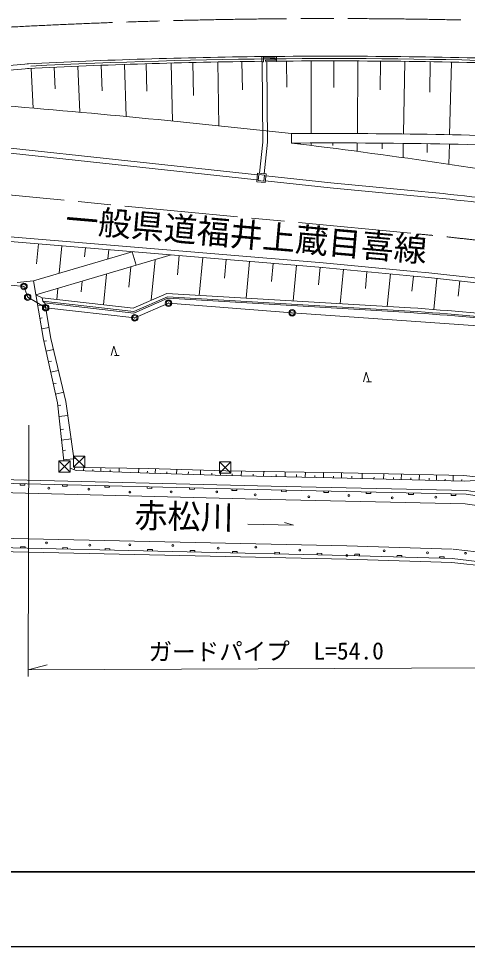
# Model space of a CAD drawing. Units: millimetres, scale not verified. Extents: x 40000 to 1780024, y 20000 to 394439.
# Drawn here: x 1210192 to 1257848, y 219439 to 317942 of the extents above; entities that cross this region are included whole.
import ezdxf
from ezdxf.enums import TextEntityAlignment as Align

# ---------------------------------------------------------------- set-up
doc = ezdxf.new("R2010")
doc.units = ezdxf.units.MM
doc.header["$LTSCALE"] = 1000
doc.header["$PDMODE"] = 32
doc.header["$PDSIZE"] = 500
doc.linetypes.add('CHAIN', pattern=[18.5, 12, -1.5, 3.5, -1.5])
for name, color, linetype, lineweight in [('M-BGD', 7, 'Continuous', 13), ('M-BMK', 2, 'CHAIN', 13), ('M-BMK-ROW', 30, 'Continuous', 13), ('M-STR-HTXT', 7, 'Continuous', 13), ('M-TTL', 1, 'Continuous', 35), ('M-TTL-BAND', 7, 'Continuous', 25)]:
    doc.layers.add(name, color=color, linetype=linetype, lineweight=lineweight)
doc.styles.add('ＭＳ ゴシック', font='')
doc.styles.get('ＭＳ ゴシック').set_extended_font_data('MS Gothic')

msp = doc.modelspace()

# ---------------------------------------------------------------- linework, layer by layer
at = {"layer": 'M-BGD'}
for p, q in [((1228697, 313279), (1228778, 309777)), ((1231461, 306561), (1231348, 313335)), ((1233908, 313378), (1233953, 310368)), ((1236032, 313906), (1236182, 313908)), ((1236037, 313356), (1236032, 313906)), ((1236037, 313356), (1236187, 313358)), ((1236129, 304824), (1236057, 313357)), ((1236182, 313908), (1237572, 313922)), ((1236187, 313358), (1236182, 313908)), ((1236183, 313758), (1237423, 313770)), ((1236426, 313510), (1237576, 313522)), ((1236427, 313360), (1236426, 313510)), ((1236427, 313360), (1237577, 313372)), ((1236629, 304799), (1236557, 313362)), ((1237426, 313520), (1237423, 313770)), ((1237576, 313522), (1237572, 313922)), ((1237577, 313372), (1237576, 313522)), ((1238640, 313430), (1238660, 310664)), ((1241267, 305734), (1241266, 313444)), ((1243664, 313448), (1243663, 310615)), ((1246162, 305731), (1246226, 313441)), ((1248617, 313426), (1248592, 310368)), ((1251057, 305690), (1251186, 313399)), ((1253895, 313360), (1253841, 310122)), ((1255953, 305611), (1256145, 313319)), ((1211523, 312651), (1211735, 308431)), ((1213968, 312769), (1214074, 310492)), ((1216478, 312880), (1216681, 307999)), ((1218978, 312981), (1219082, 310276)), ((1221433, 313070), (1221618, 307543)), ((1223731, 313145), (1223822, 310222)), ((1226544, 307064), (1226390, 313222)), ((1239165, 305724), (1239172, 304724)), ((1203243, 304826), (1235552, 301340)), ((1235772, 301517), (1236129, 304824)), ((1236269, 301463), (1236631, 304814)), ((1241267, 304734), (1241267, 304467)), ((1243540, 304738), (1243540, 304459)), ((1246154, 304731), (1246146, 303842)), ((1248799, 304714), (1248793, 304100)), ((1251041, 304690), (1251016, 303179)), ((1253573, 304654), (1253558, 303737)), ((1255928, 304611), (1255874, 302480)), ((1203194, 304308), (1235496, 300823)), ((1235474, 300624), (1235573, 301538)), ((1235573, 301538), (1236468, 301442)), ((1236369, 300527), (1236468, 301442)), ((1235474, 300624), (1236369, 300527)), ((1235640, 300757), (1235706, 301373)), ((1235640, 300757), (1236236, 300692)), ((1235706, 301373), (1236303, 301309)), ((1236236, 300692), (1236303, 301309)), ((1236391, 300726), (1243281, 299982)), ((1236446, 301243), (1243337, 300499)), ((1252964, 299582), (1243330, 300500)), ((1252914, 299065), (1243281, 299982)), ((1242481, 291520), (1202620, 294816)), ((1242522, 292019), (1202661, 295315)), ((1212099, 291892), (1212301, 294016)), ((1214516, 290902), (1214793, 293810)), ((1217192, 292634), (1217285, 293604)), ((1211774, 290092), (1222268, 293192)), ((1212027, 288603), (1226406, 292849)), ((1219684, 292428), (1219777, 293398)), ((1222693, 291753), (1222268, 293192)), ((1227057, 290740), (1227252, 292780)), ((1229360, 288554), (1229743, 292573)), ((1221909, 289423), (1222115, 291582)), ((1224288, 288032), (1224699, 292345)), ((1232046, 290388), (1232235, 292367)), ((1234355, 288261), (1234727, 292161)), ((1237035, 290035), (1237218, 291955)), ((1239350, 287968), (1239710, 291749)), ((1252155, 291101), (1242522, 292019)), ((1219531, 290819), (1219219, 287545)), ((1242024, 289682), (1242202, 291543)), ((1252108, 290603), (1242474, 291521)), ((1244344, 287674), (1244693, 291337)), ((1247011, 289300), (1247180, 291072)), ((1249339, 287381), (1249668, 290835)), ((1252108, 290603), (1251927, 288989)), ((1211774, 290092), (1210027, 289936)), ((1212828, 283879), (1211774, 290092)), ((1216947, 290056), (1216841, 288941)), ((1254607, 290354), (1254264, 287055)), ((1257055, 290089), (1256874, 288476)), ((1214363, 289293), (1214250, 288109)), ((1225934, 288756), (1222367, 287188)), ((1225934, 288756), (1251787, 287237)), ((1212027, 288603), (1212694, 288285)), ((1212694, 288285), (1222367, 287188)), ((1212755, 287926), (1212694, 288285)), ((1212755, 287926), (1222421, 286829)), ((1212931, 287755), (1212755, 287926)), ((1212931, 287755), (1222444, 286676)), ((1213628, 283983), (1212988, 287749)), ((1225998, 288401), (1222421, 286829)), ((1226025, 288249), (1222444, 286676)), ((1225998, 288401), (1251767, 286888)), ((1226025, 288249), (1251758, 286738)), ((1212222, 287450), (1213016, 287584)), ((1212449, 286115), (1212682, 286155)), ((1212638, 284999), (1213432, 285134)), ((1214326, 277154), (1212828, 283879)), ((1212872, 283681), (1213166, 283747)), ((1215220, 277302), (1213628, 283983)), ((1213106, 282629), (1213908, 282808)), ((1220016, 282178), (1220316, 283178)), ((1220316, 283178), (1220616, 282178)), ((1220366, 282178), (1220866, 282178)), ((1213360, 281491), (1213679, 281562)), ((1213601, 280411), (1214434, 280596)), ((1246799, 279393), (1247099, 280393)), ((1247099, 280393), (1247399, 279393)), ((1213882, 279148), (1214172, 279213)), ((1247149, 279393), (1247649, 279393)), ((1214119, 278084), (1214987, 278277)), ((1214999, 270993), (1214326, 277154)), ((1214359, 276849), (1214672, 276883)), ((1216042, 271522), (1215220, 277302)), ((1214485, 275702), (1215433, 275806)), ((1214637, 274303), (1214962, 274339)), ((1214758, 273202), (1215787, 273314)), ((1214880, 272081), (1215181, 272114)), ((1214464, 269793), (1214464, 270993)), ((1214464, 270993), (1215664, 270993)), ((1215664, 270993), (1214464, 269793)), ((1215664, 269793), (1214464, 270993)), ((1214989, 271080), (1216322, 271226)), ((1215664, 270993), (1215664, 269793)), ((1216027, 270303), (1216027, 271503)), ((1216027, 271503), (1217227, 271503)), ((1217227, 271503), (1216027, 270303)), ((1217227, 270303), (1216027, 271503)), ((1216060, 271503), (1216042, 271522)), ((1217227, 271503), (1217227, 270303)), ((1216325, 269978), (1215664, 270195)), ((1217227, 270303), (1216027, 270303)), ((1216087, 270056), (1216158, 270271)), ((1224044, 269698), (1216325, 269978)), ((1217098, 269950), (1217111, 270301)), ((1217119, 270290), (1217109, 270303)), ((1223960, 270172), (1217119, 270290)), ((1218081, 269914), (1218087, 270064)), ((1218911, 269884), (1218924, 270259)), ((1219909, 269848), (1219915, 270025)), ((1220861, 269813), (1220875, 270225)), ((1222937, 269738), (1222953, 270190)), ((1232200, 269918), (1223960, 270172)), ((1224710, 269678), (1224725, 270149)), ((1226976, 269608), (1226991, 270079)), ((1229494, 269531), (1229508, 270001)), ((1231531, 269669), (1231531, 270869)), ((1231531, 270869), (1232731, 270869)), ((1232731, 270869), (1231531, 269669)), ((1232731, 269669), (1231531, 270869)), ((1231619, 269465), (1231632, 269908)), ((1244641, 269729), (1232200, 269918)), ((1232731, 270869), (1232731, 269669)), ((1237017, 268302), (1208217, 269022)), ((1215664, 269793), (1214464, 269793)), ((1223861, 269704), (1223867, 269895)), ((1232218, 269447), (1224044, 269698)), ((1225938, 269640), (1225944, 269835)), ((1228214, 269570), (1228222, 269807)), ((1230715, 269493), (1230720, 269666)), ((1232731, 269669), (1231531, 269669)), ((1245092, 269146), (1232218, 269447)), ((1232853, 269432), (1232857, 269628)), ((1233837, 269409), (1233849, 269893)), ((1235102, 269379), (1235107, 269561)), ((1236205, 269353), (1236217, 269857)), ((1237537, 269322), (1237542, 269528)), ((1238482, 269300), (1238494, 269822)), ((1239689, 269272), (1239695, 269525)), ((1240631, 269250), (1240644, 269790)), ((1241648, 269226), (1241653, 269425)), ((1242566, 269205), (1242579, 269760)), ((1243641, 269180), (1243645, 269358)), ((1244482, 269160), (1244495, 269731)), ((1257455, 269427), (1244641, 269729)), ((1257498, 268826), (1245092, 269146)), ((1245582, 269133), (1245589, 269378)), ((1246663, 269105), (1246678, 269681)), ((1247925, 269073), (1247930, 269262)), ((1248953, 269046), (1248968, 269627)), ((1249985, 269020), (1249990, 269215)), ((1250818, 268998), (1250833, 269583)), ((1251834, 268972), (1251839, 269199)), ((1252726, 268949), (1252741, 269538)), ((1253796, 268922), (1253801, 269146)), ((1254566, 268902), (1254581, 269495)), ((1255462, 268879), (1255467, 269060)), ((1256317, 268857), (1256332, 269453)), ((1257233, 268833), (1257237, 268993)), ((1261056, 269021), (1257455, 269427)), ((1261056, 269021), (1257498, 268826)), ((1208206, 268622), (1237008, 267902)), ((1210361, 268568), (1210357, 268418)), ((1210357, 268418), (1210857, 268406)), ((1210861, 268556), (1210857, 268406)), ((1214859, 268456), (1214856, 268306)), ((1214856, 268306), (1215355, 268293)), ((1215359, 268443), (1215355, 268293)), ((1219358, 268343), (1219354, 268193)), ((1219354, 268193), (1219854, 268181)), ((1219858, 268331), (1219854, 268181)), ((1223857, 268231), (1223853, 268081)), ((1223853, 268081), (1224353, 268068)), ((1224356, 268218), (1224353, 268068)), ((1228355, 268118), (1228351, 267968)), ((1228351, 267968), (1228851, 267956)), ((1228855, 268106), (1228851, 267956)), ((1232854, 268006), (1232850, 267856)), ((1233354, 267993), (1233350, 267843)), ((1257744, 267838), (1237017, 268302)), ((1208181, 267622), (1236984, 266902)), ((1232850, 267856), (1233350, 267843)), ((1237008, 267902), (1257709, 267438)), ((1238111, 267877), (1238107, 267727)), ((1238107, 267727), (1238607, 267716)), ((1238610, 267866), (1238607, 267716)), ((1242609, 267777), (1242606, 267627)), ((1242606, 267627), (1243106, 267615)), ((1243109, 267765), (1243106, 267615)), ((1247108, 267676), (1247105, 267526)), ((1247105, 267526), (1247605, 267515)), ((1247608, 267665), (1247605, 267515)), ((1251607, 267575), (1251604, 267425)), ((1251604, 267425), (1252104, 267414)), ((1252107, 267564), (1252104, 267414)), ((1256106, 267474), (1256103, 267324)), ((1256103, 267324), (1256603, 267313)), ((1256606, 267463), (1256603, 267313)), ((1257709, 267438), (1262618, 266682)), ((1262679, 267077), (1257744, 267838)), ((1236984, 266902), (1257621, 266440)), ((1257621, 266440), (1262408, 265702)), ((1234550, 264265), (1239394, 264167)), ((1239394, 264167), (1238435, 264443)), ((1245049, 261958), (1207784, 262785)), ((1207745, 261385), (1245018, 260558)), ((1245027, 260958), (1207762, 261785)), ((1210398, 261726), (1210402, 261876)), ((1210902, 261865), (1210402, 261876)), ((1210898, 261715), (1210902, 261865)), ((1214897, 261626), (1214901, 261776)), ((1215400, 261765), (1214901, 261776)), ((1215397, 261615), (1215400, 261765)), ((1219396, 261527), (1219400, 261677)), ((1219899, 261665), (1219400, 261677)), ((1219896, 261516), (1219899, 261665)), ((1223895, 261427), (1223898, 261577)), ((1224398, 261566), (1223898, 261577)), ((1224395, 261416), (1224398, 261566)), ((1228394, 261327), (1228397, 261477)), ((1228897, 261466), (1228397, 261477)), ((1228894, 261316), (1228897, 261466)), ((1232893, 261227), (1232896, 261377)), ((1233396, 261366), (1232896, 261377)), ((1233393, 261216), (1233396, 261366)), ((1237392, 261127), (1237395, 261277)), ((1237895, 261266), (1237395, 261277)), ((1237892, 261116), (1237895, 261266)), ((1241891, 261028), (1241894, 261177)), ((1242394, 261166), (1241894, 261177)), ((1242391, 261016), (1242394, 261166)), ((1256242, 261609), (1245058, 261957)), ((1245871, 260932), (1245876, 261082)), ((1246376, 261066), (1245876, 261082)), ((1246371, 260916), (1246376, 261066)), ((1260926, 261071), (1256326, 261603)), ((1245015, 260558), (1256182, 260210)), ((1256211, 260610), (1245027, 260958)), ((1250369, 260792), (1250374, 260942)), ((1250874, 260926), (1250374, 260942)), ((1250869, 260776), (1250874, 260926)), ((1254867, 260652), (1254872, 260802)), ((1255371, 260786), (1254872, 260802)), ((1255367, 260636), (1255371, 260786)), ((1256182, 260210), (1260533, 259707)), ((1260645, 260097), (1256211, 260610))]:
    msp.add_line(p, q, dxfattribs=at)
for centre in [(1213407, 268096), (1217667, 267981), (1222018, 267681), (1226393, 267682), (1231228, 267682), (1235322, 267392), (1241009, 267185), (1245268, 267300), (1249873, 267070), (1254501, 267139), (1213154, 262270), (1217759, 262040), (1221995, 262086), (1226577, 262018), (1231389, 261718), (1235391, 261843), (1240042, 261521), (1245029, 260955), (1248999, 261452), (1253603, 261222), (1257656, 261176)]:
    msp.add_circle(centre, 100, dxfattribs=at)
for centre, radius, start, end in [((1243335, -322052), 636000, 90.65789, 92.90423), ((1243335, -322052), 635500, 90.65796, 92.90423), ((1243335, -322052), 635750, 87.98243, 92.86925), ((1243335, -322052), 636000, 87.98242, 90.51915), ((1243335, -322052), 635500, 87.98245, 90.51912), ((1267151, -319195), 634801, 95.05111, 95.64307), ((1267151, -319195), 634301, 95.05111, 95.64302), ((1126592, -694573), 1006611, 83.57898, 85.43101), ((1243335, -322052), 627790, 87.75004, 90.38051), ((1243335, -322052), 626790, 87.50335, 90.38051), ((1162492, -329289), 638634, 80.35664, 83.10391), ((1224078, -3565), 304520, 82.24388, 84.55695), ((1224078, -3565), 304000, 82.24402, 84.55695), ((1224078, -3565), 295500, 74.60126, 84.55695), ((1224078, -3565), 296000, 74.60126, 84.55695), ((1220449, -154850), 442696, 82.65678, 85.94526), ((1220449, -154850), 442846, 82.65678, 85.94526), ((1220449, -154850), 443196, 82.65678, 85.94526)]:
    msp.add_arc(centre, radius, start, end, dxfattribs=at)
at = {"layer": 'M-BMK'}
msp.add_line((1203074, 299789), (1252529, 295079), dxfattribs=at)
for centre, radius, start, end in [((1243346, -322042), 639984, 87.10742, 96.55723), ((1224095, -3478), 299908, 74.59856, 84.5596)]:
    msp.add_arc(centre, radius, start, end, dxfattribs=at)
at = {"layer": 'M-BMK-ROW'}
for p, q in [((1209375, 289644), (1210769, 289511)), ((1210769, 289511), (1211162, 288369)), ((1211162, 288369), (1213074, 287233)), ((1222524, 286162), (1226119, 287738)), ((1226119, 287738), (1239231, 286701)), ((1213074, 287233), (1222524, 286162)), ((1239231, 286701), (1258962, 285331))]:
    msp.add_line(p, q, dxfattribs=at)
for centre in [(1210769, 289511), (1211162, 288369), (1226119, 287738), (1213074, 287233), (1239231, 286701), (1222524, 286162)]:
    msp.add_circle(centre, 350, dxfattribs=at)
for p in [(1210769, 289511), (1211162, 288369), (1226119, 287738), (1213074, 287233), (1239231, 286701), (1222524, 286162)]:
    msp.add_point(p, dxfattribs=at)
at = {"layer": 'M-STR-HTXT'}
for p, q in [((1211212, 248085), (1211282, 274782)), ((1211214, 248818), (1213212, 249327)), ((1211214, 248818), (1263931, 249040))]:
    msp.add_line(p, q, dxfattribs=at)
at = {"layer": 'M-TTL'}
msp.add_line((1668024, 227368), (1168024, 227368), dxfattribs=at)
at = {"layer": 'M-TTL-BAND'}
msp.add_line((1140024, 219439), (1679024, 219439), dxfattribs=at)

# ---------------------------------------------------------------- texts
at = {"layer": 'M-BGD', "style": 'ＭＳ ゴシック'}
for s, rotation, p in [('一般県道福井上蔵目喜線', 355.042, (1215012, 294622)), ('赤松川', 358.948, (1222472, 263144))]:
    msp.add_text(s, height=2566, rotation=rotation, dxfattribs=at).set_placement(p, align=Align.BOTTOM_LEFT)
at = {"layer": 'M-STR-HTXT', "style": 'ＭＳ ゴシック'}
msp.add_text('ガードパイプ\u3000L=54.0', height=1833, rotation=0.241, dxfattribs=at).set_placement((1223997, 249253), align=Align.BOTTOM_LEFT)

doc.saveas('drawing.dxf')
